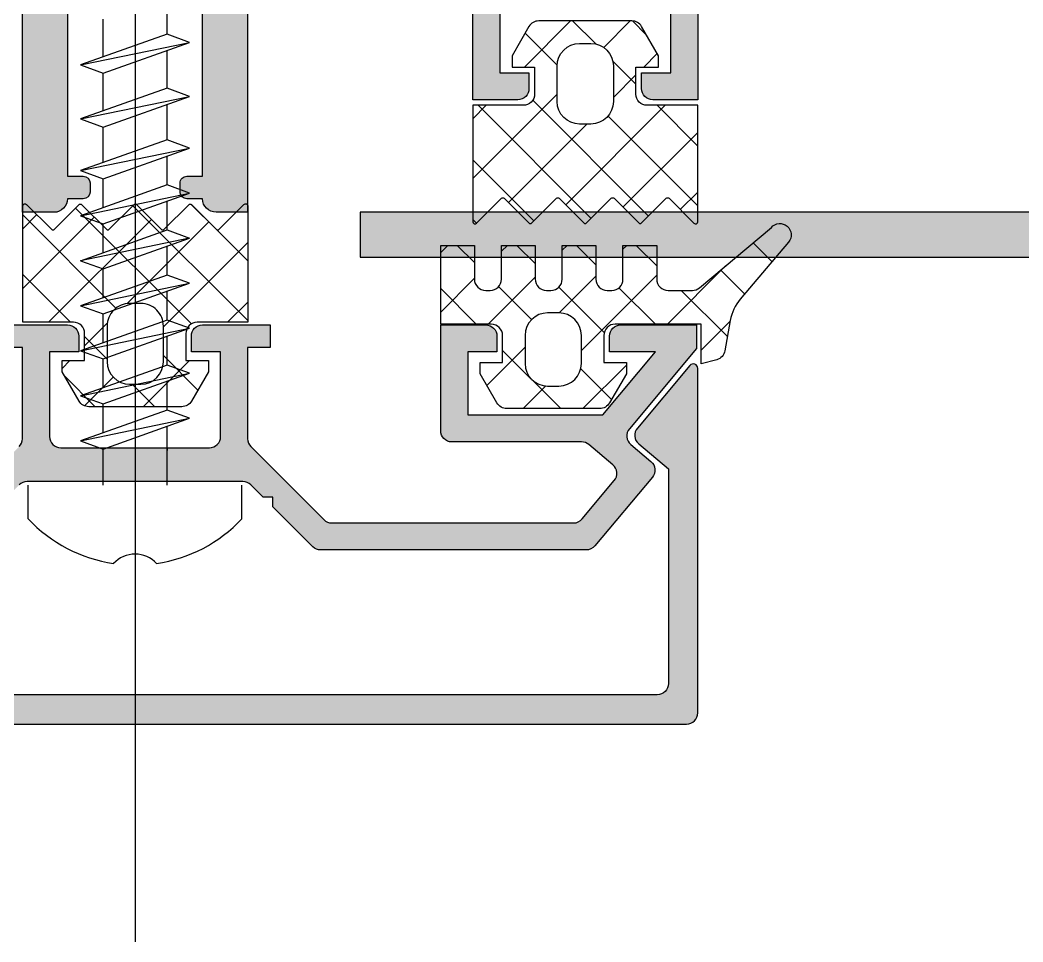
# Model space of a CAD drawing. Header units: millimetres. Extents: x 809 to 8159, y 33 to 4533.
# Drawn here: x 4972.844 to 4977.3, y 1261.444 to 1265.539 of the extents above; entities that cross this region are included whole.
import ezdxf

# ---------------------------------------------------------------- set-up
doc = ezdxf.new("R2010")
doc.units = ezdxf.units.MM
doc.linetypes.add('DASHDOT', pattern=[25.399999999999995, 12.7, -6.349999999999998, 0, -6.349999999999998])
for name, color, linetype in [('11', 11, 'Continuous'), ('EKSEN', 11, 'Continuous'), ('FITILLER', 240, 'Continuous'), ('GORUNUS-TARAMA', 11, 'Continuous')]:
    doc.layers.add(name, color=color, linetype=linetype)

# ---------------------------------------------------------------- blocks, each defined once
blk = doc.blocks.new('ajsdfxcvzx')
h = blk.add_hatch(color=256)
edge = h.paths.add_edge_path(flags=16)
edge.add_arc((36933.01109530687, -7322.08910837728), 1.400000000000043, 90.00000000000188, 135, ccw=False)
edge.add_line((36933.01109530687, -7320.689108377279), (36933.91109530687, -7320.689108377279))
edge.add_line((36933.91109530687, -7320.689108377279), (36933.91109530687, -7320.489108377278))
edge.add_arc((36934.01109530687, -7320.489108377275), 0.1, 0, 180, ccw=False)
edge.add_line((36934.11109530686, -7320.489108377275), (36934.11109530686, -7320.689108377275))
edge.add_line((36934.11109530686, -7320.689108377279), (36936.01109530687, -7320.689108377279))
edge.add_arc((36936.01109530687, -7320.489108377275), 0.2, 270, 360)
edge.add_line((36936.21109530686, -7320.489108377275), (36936.21109530686, -7319.889108377276))
edge.add_line((36936.21109530686, -7319.889108377283), (36936.21109530686, -7318.889108377283))
edge.add_line((36936.21109530686, -7318.889108377283), (36936.21109530686, -7318.289108377285))
edge.add_arc((36936.01109530687, -7318.289108377277), 0.2, 360, 450)
edge.add_line((36936.01109530687, -7318.08910837728), (36934.31109530687, -7318.08910837728))
edge.add_arc((36934.31109530686, -7317.689108377279), 0.4, 180, 270.0000000000016, ccw=False)
edge.add_line((36933.91109530687, -7317.689108377279), (36933.91109530687, -7316.08910837728))
edge.add_line((36933.91109530687, -7316.08910837728), (36927.01109530687, -7316.08910837728))
edge.add_line((36927.01109530687, -7316.08910837728), (36927.01109530687, -7322.989108377282))
edge.add_line((36927.01109530687, -7322.989108377275), (36928.61109530686, -7322.989108377275))
edge.add_arc((36928.61109530686, -7323.389108377283), 0.4, 0, 90.00000000000159, ccw=False)
edge.add_line((36929.01109530687, -7323.389108377283), (36929.01109530687, -7325.089108377284))
edge.add_arc((36929.21109530686, -7325.08910837728), 0.2, 180, 270)
edge.add_line((36929.21109530686, -7325.289108377277), (36929.81109530686, -7325.289108377277))
edge.add_line((36929.81109530686, -7325.289108377277), (36930.81109530686, -7325.289108377277))
edge.add_line((36930.81109530686, -7325.289108377277), (36931.41109530686, -7325.289108377277))
edge.add_arc((36931.41109530687, -7325.08910837728), 0.2, 270, 360)
edge.add_line((36931.61109530686, -7325.08910837728), (36931.61109530686, -7323.189108377279))
edge.add_line((36931.61109530686, -7323.189108377279), (36931.41109530687, -7323.189108377279))
edge.add_arc((36931.41109530687, -7323.08910837728), 0.1, 90, 270, ccw=False)
edge.add_line((36931.41109530687, -7322.989108377275), (36931.61109530686, -7322.989108377275))
edge.add_line((36931.61109530686, -7322.989108377275), (36931.61109530686, -7322.089108377273))
edge.add_arc((36933.01109530687, -7322.08910837728), 1.400000000000028, 134.9999999999995, 179.9999999999982, ccw=False)
edge = h.paths.add_edge_path()
edge.add_line((36937.51109530687, -7318.889108377283), (36936.61109530686, -7318.889108377283))
edge.add_arc((36936.61109530686, -7319.08910837728), 0.2, 90.00000000000163, 180)
edge.add_line((36936.41109530687, -7319.08910837728), (36936.41109530687, -7319.689108377279))
edge.add_arc((36936.61109530686, -7319.689108377279), 0.2, 180, 270)
edge.add_line((36936.61109530686, -7319.889108377283), (36937.01109530687, -7319.889108377283))
edge.add_line((36937.01109530687, -7319.889108377283), (36937.01109530687, -7320.089108377284))
edge.add_arc((36936.96109530686, -7320.08910837728), 0.05, 270, 360, ccw=False)
edge.add_line((36936.96109530686, -7320.139108377283), (36936.89109530686, -7320.139108377283))
edge.add_line((36936.89109530686, -7320.139108377283), (36936.89109530686, -7320.009108377282))
edge.add_line((36936.89109530686, -7320.009108377279), (36936.51109530687, -7320.009108377279))
edge.add_arc((36936.51109530687, -7320.109108377284), 0.1, 90.00000000000325, 180)
edge.add_line((36936.41109530687, -7320.109108377284), (36936.41109530687, -7320.669108377286))
edge.add_arc((36936.51109530687, -7320.669108377282), 0.1, 180, 270)
edge.add_line((36936.51109530687, -7320.769108377281), (36936.89109530686, -7320.769108377281))
edge.add_line((36936.89109530686, -7320.769108377281), (36936.89109530686, -7320.63910837728))
edge.add_line((36936.89109530686, -7320.639108377283), (36936.96109530686, -7320.639108377283))
edge.add_arc((36936.96109530686, -7320.689108377279), 0.05, 360, 449.9999999999088, ccw=False)
edge.add_line((36937.01109530687, -7320.689108377279), (36937.01109530687, -7320.88910837728))
edge.add_line((36937.01109530687, -7320.889108377283), (36933.01109530687, -7320.889108377283))
edge.add_arc((36933.01109530687, -7322.08910837728), 1.200000000000091, 90.00000000000163, 135.0000000000012)
edge.add_arc((36933.01109530687, -7322.08910837728), 1.199999999999945, 135.000000000003, 180.0000000000022)
edge.add_line((36931.81109530686, -7322.08910837728), (36931.81109530686, -7326.08910837728))
edge.add_line((36931.81109530686, -7326.08910837728), (36931.61109530686, -7326.08910837728))
edge.add_arc((36931.61109530686, -7326.039108377277), 0.05, 180.0000000001042, 270.000000000013, ccw=False)
edge.add_line((36931.56109530686, -7326.039108377277), (36931.56109530686, -7325.969108377278))
edge.add_line((36931.56109530686, -7325.969108377278), (36931.69109530686, -7325.969108377278))
edge.add_line((36931.69109530687, -7325.969108377278), (36931.69109530687, -7325.589108377277))
edge.add_arc((36931.59109530686, -7325.58910837728), 0.1, 360, 450)
edge.add_line((36931.59109530686, -7325.489108377275), (36931.03109530686, -7325.489108377275))
edge.add_arc((36931.03109530686, -7325.58910837728), 0.1000000000000454, 449.9999999999772, 539.999999999974)
edge.add_line((36930.93109530686, -7325.58910837728), (36930.93109530686, -7325.969108377281))
edge.add_line((36930.93109530686, -7325.969108377278), (36931.06109530686, -7325.969108377278))
edge.add_line((36931.06109530686, -7325.969108377278), (36931.06109530686, -7326.039108377277))
edge.add_arc((36931.01109530687, -7326.039108377277), 0.05, 270, 360, ccw=False)
edge.add_line((36931.01109530687, -7326.08910837728), (36930.81109530687, -7326.08910837728))
edge.add_line((36930.81109530686, -7326.08910837728), (36930.81109530686, -7325.689108377279))
edge.add_arc((36930.61109530686, -7325.689108377279), 0.2, 360, 450)
edge.add_line((36930.61109530686, -7325.489108377275), (36930.01109530687, -7325.489108377275))
edge.add_arc((36930.01109530687, -7325.689108377279), 0.2, 90.00000000000163, 180)
edge.add_line((36929.81109530686, -7325.689108377279), (36929.81109530686, -7326.58910837728))
edge.add_line((36929.81109530686, -7326.58910837728), (36929.67109530686, -7326.58910837728))
edge.add_arc((36929.67109530686, -7326.529108377283), 0.06000000000003639, 180, 270, ccw=False)
edge.add_line((36929.61109530686, -7326.529108377283), (36929.54109530686, -7326.529108377283))
edge.add_arc((36929.54109530686, -7326.499108377284), 0.02999999999992724, 180, 269.9999999999892, ccw=False)
edge.add_line((36929.51109530687, -7326.499108377284), (36929.51109530687, -7326.459108377283))
edge.add_arc((36929.54109530686, -7326.459108377276), 0.02999999999994998, 90.00000000004343, 180.0000000000869, ccw=False)
edge.add_line((36929.54109530686, -7326.429108377277), (36929.61109530686, -7326.429108377277))
edge.add_line((36929.61109530686, -7326.429108377277), (36929.61109530686, -7325.689108377275))
edge.add_arc((36929.51109530687, -7325.689108377279), 0.1, 360, 450)
edge.add_line((36929.51109530687, -7325.58910837728), (36929.36109530686, -7325.58910837728))
edge.add_line((36929.36109530686, -7325.58910837728), (36929.31109530686, -7325.539108377281))
edge.add_line((36929.31109530686, -7325.539108377277), (36929.26109530686, -7325.589108377277))
edge.add_line((36929.26109530687, -7325.58910837728), (36929.11109530686, -7325.58910837728))
edge.add_arc((36929.11109530686, -7325.689108377279), 0.1, 90, 180)
edge.add_line((36929.01109530687, -7325.689108377279), (36929.01109530687, -7326.42910837728))
edge.add_line((36929.01109530687, -7326.429108377277), (36929.08109530686, -7326.429108377277))
edge.add_arc((36929.08109530686, -7326.459108377276), 0.02999999999997271, 359.99999999991314, 449.9999999999566, ccw=False)
edge.add_line((36929.11109530686, -7326.459108377276), (36929.11109530686, -7326.499108377277))
edge.add_arc((36929.08109530686, -7326.499108377284), 0.02999999999993292, 270.0000000000109, 360, ccw=False)
edge.add_line((36929.08109530686, -7326.529108377283), (36929.01109530687, -7326.529108377283))
edge.add_arc((36928.95109530686, -7326.529108377283), 0.06000000000003639, 270, 360, ccw=False)
edge.add_line((36928.95109530686, -7326.58910837728), (36928.81109530686, -7326.58910837728))
edge.add_line((36928.81109530686, -7326.58910837728), (36928.81109530686, -7323.38910837728))
edge.add_arc((36928.61109530686, -7323.389108377283), 0.2, 360, 450)
edge.add_line((36928.61109530686, -7323.189108377279), (36928.34109530687, -7323.189108377279))
edge.add_line((36928.34109530686, -7323.189108377279), (36928.31109530686, -7323.15910837728))
edge.add_line((36928.31109530686, -7323.15910837728), (36928.28109530686, -7323.189108377279))
edge.add_line((36928.28109530686, -7323.189108377279), (36927.81109530686, -7323.189108377279))
edge.add_line((36927.81109530686, -7323.189108377279), (36927.66109530686, -7323.189108377279))
edge.add_arc((36927.66109530687, -7323.239108377275), 0.05, 90, 180)
edge.add_line((36927.61109530686, -7323.239108377275), (36927.61109530686, -7323.336265664799))
edge.add_arc((36927.66109530687, -7323.336265664802), 0.04999999999992042, 180.0000000000521, 225.0000000000276)
edge.add_line((36927.62573996781, -7323.371621003862), (36927.63858268028, -7323.384463716338))
edge.add_arc((36927.67393801934, -7323.349108377275), 0.05000000000000041, 225.0000000000092, 270.000000000013)
edge.add_line((36927.67393801934, -7323.399108377278), (36927.76109530687, -7323.399108377278))
edge.add_arc((36927.76109530687, -7323.449108377281), 0.05, 0, 90, ccw=False)
edge.add_line((36927.81109530686, -7323.449108377281), (36927.81109530686, -7323.88910837728))
edge.add_line((36927.81109530686, -7323.889108377283), (36927.61109530686, -7323.889108377283))
edge.add_arc((36927.61109530686, -7323.83910837728), 0.05, 180, 270, ccw=False)
edge.add_line((36927.56109530686, -7323.83910837728), (36927.56109530686, -7323.769108377281))
edge.add_line((36927.56109530686, -7323.769108377281), (36927.65109530686, -7323.769108377281))
edge.add_line((36927.65109530686, -7323.769108377281), (36927.65109530686, -7323.629819055401))
edge.add_arc((36927.60109530686, -7323.629819055401), 0.05, 360, 404.9999999999999)
edge.add_line((36927.63645064592, -7323.594463716341), (36927.4657399678, -7323.423753038223))
edge.add_arc((36927.50109530686, -7323.388397699156), 0.05000000000000443, 180, 225.0000000000046, ccw=False)
edge.add_line((36927.45109530686, -7323.388397699156), (36927.45109530686, -7323.289108377274))
edge.add_arc((36927.35109530686, -7323.289108377277), 0.1, 360, 450)
edge.add_line((36927.35109530686, -7323.189108377279), (36927.07109530686, -7323.189108377279))
edge.add_arc((36927.07109530686, -7323.289108377277), 0.1, 90, 180)
edge.add_line((36926.97109530686, -7323.289108377277), (36926.97109530686, -7323.769108377277))
edge.add_line((36926.97109530686, -7323.769108377281), (36927.06109530687, -7323.769108377281))
edge.add_line((36927.06109530686, -7323.769108377281), (36927.06109530686, -7323.83910837728))
edge.add_arc((36927.01109530687, -7323.83910837728), 0.05, 270, 360, ccw=False)
edge.add_line((36927.01109530687, -7323.889108377283), (36926.81109530687, -7323.889108377283))
edge.add_line((36926.81109530686, -7323.889108377283), (36926.81109530686, -7315.889108377283))
edge.add_line((36926.81109530686, -7315.889108377283), (36934.81109530686, -7315.889108377283))
edge.add_line((36934.81109530686, -7315.889108377283), (36934.81109530686, -7316.089108377284))
edge.add_arc((36934.76109530687, -7316.08910837728), 0.05, 270, 360, ccw=False)
edge.add_line((36934.76109530687, -7316.139108377283), (36934.69109530687, -7316.139108377283))
edge.add_line((36934.69109530687, -7316.139108377283), (36934.69109530687, -7316.049108377283))
edge.add_line((36934.69109530687, -7316.049108377279), (36934.21109530686, -7316.049108377279))
edge.add_arc((36934.21109530686, -7316.149108377278), 0.1, 90, 180)
edge.add_line((36934.11109530686, -7316.149108377278), (36934.11109530686, -7316.429108377277))
edge.add_arc((36934.21109530686, -7316.429108377277), 0.1, 180, 270)
edge.add_line((36934.21109530686, -7316.529108377283), (36934.31038462874, -7316.529108377283))
edge.add_arc((36934.31038462875, -7316.579108377278), 0.05, 404.99999999993094, 449.9999999999544, ccw=False)
edge.add_line((36934.34573996781, -7316.543753038219), (36934.51645064593, -7316.714463716336))
edge.add_arc((36934.55180598498, -7316.679108377277), 0.05000000000000041, 225.0000000000092, 270.000000000013)
edge.add_line((36934.55180598498, -7316.72910837728), (36934.69109530686, -7316.72910837728))
edge.add_line((36934.69109530687, -7316.72910837728), (36934.69109530687, -7316.63910837728))
edge.add_line((36934.69109530687, -7316.639108377283), (36934.76109530687, -7316.639108377283))
edge.add_arc((36934.76109530687, -7316.689108377279), 0.05, 0, 90, ccw=False)
edge.add_line((36934.81109530686, -7316.689108377279), (36934.81109530686, -7316.88910837728))
edge.add_line((36934.81109530686, -7316.889108377283), (36934.37109530686, -7316.889108377283))
edge.add_arc((36934.37109530687, -7316.83910837728), 0.05, 180, 270, ccw=False)
edge.add_line((36934.32109530686, -7316.83910837728), (36934.32109530686, -7316.751951089755))
edge.add_arc((36934.27109530687, -7316.751951089755), 0.04999999999998864, 360, 405.0000000000092)
edge.add_line((36934.30645064593, -7316.716595750695), (36934.29360793345, -7316.703753038222))
edge.add_arc((36934.25825259439, -7316.739108377275), 0.04999999999995219, 404.9999999999171, 449.9999999998827)
edge.add_line((36934.25825259439, -7316.689108377279), (36934.16109530686, -7316.689108377279))
edge.add_arc((36934.16109530687, -7316.739108377282), 0.05, 90, 180)
edge.add_line((36934.11109530686, -7316.739108377282), (36934.11109530686, -7316.889108377283))
edge.add_line((36934.11109530686, -7316.889108377283), (36934.11109530686, -7317.359108377284))
edge.add_line((36934.11109530686, -7317.359108377284), (36934.08109530686, -7317.389108377283))
edge.add_line((36934.08109530686, -7317.389108377283), (36934.11109530686, -7317.419108377282))
edge.add_line((36934.11109530686, -7317.419108377282), (36934.11109530686, -7317.689108377283))
edge.add_arc((36934.31109530686, -7317.689108377279), 0.2, 180, 270)
edge.add_line((36934.31109530686, -7317.889108377283), (36937.51109530686, -7317.889108377283))
edge.add_line((36937.51109530687, -7317.889108377283), (36937.51109530687, -7318.029108377283))
edge.add_arc((36937.45109530686, -7318.029108377283), 0.06000000000003639, 270, 360, ccw=False)
edge.add_line((36937.45109530686, -7318.08910837728), (36937.45109530686, -7318.15910837728))
edge.add_arc((36937.42109530686, -7318.15910837728), 0.02999999999992724, 270, 360, ccw=False)
edge.add_line((36937.42109530686, -7318.189108377279), (36937.38109530686, -7318.189108377279))
edge.add_arc((36937.38109530686, -7318.15910837728), 0.02999999999997271, 180.0000000000869, 270.0000000001303, ccw=False)
edge.add_line((36937.35109530686, -7318.15910837728), (36937.35109530686, -7318.08910837728))
edge.add_line((36937.35109530686, -7318.08910837728), (36936.61109530686, -7318.08910837728))
edge.add_arc((36936.61109530686, -7318.189108377279), 0.1, 90, 180)
edge.add_line((36936.51109530687, -7318.189108377279), (36936.51109530687, -7318.33910837728))
edge.add_line((36936.51109530687, -7318.33910837728), (36936.46109530686, -7318.38910837728))
edge.add_line((36936.46109530686, -7318.389108377283), (36936.51109530687, -7318.439108377283))
edge.add_line((36936.51109530687, -7318.439108377279), (36936.51109530687, -7318.58910837728))
edge.add_arc((36936.61109530686, -7318.58910837728), 0.1, 180, 270)
edge.add_line((36936.61109530686, -7318.689108377279), (36937.35109530686, -7318.689108377279))
edge.add_line((36937.35109530686, -7318.689108377279), (36937.35109530686, -7318.619108377279))
edge.add_arc((36937.38109530686, -7318.619108377279), 0.02999999999994998, 89.99999999986971, 179.9999999999132, ccw=False)
edge.add_line((36937.38109530687, -7318.58910837728), (36937.42109530687, -7318.58910837728))
edge.add_arc((36937.42109530686, -7318.619108377279), 0.02999999999992724, 0, 90, ccw=False)
edge.add_line((36937.45109530686, -7318.619108377279), (36937.45109530686, -7318.689108377279))
edge.add_arc((36937.45109530686, -7318.749108377284), 0.06000000000003639, 0, 90, ccw=False)
edge.add_line((36937.51109530687, -7318.749108377284), (36937.51109530687, -7318.889108377283))
h = blk.add_hatch(color=256)
edge = h.paths.add_edge_path()
edge.add_line((36930.31109530686, -7326.58910837728), (36930.31109530686, -7326.789108377277))
edge.add_line((36930.31109530686, -7326.789108377277), (36937.41109530687, -7326.789108377277))
edge.add_arc((36937.41109530687, -7326.489108377278), 0.2999999999992724, 270, 360.0000000006948)
edge.add_line((36937.71109530686, -7326.489108377275), (36937.71109530686, -7319.389108377283))
edge.add_line((36937.71109530686, -7319.389108377283), (36937.51109530687, -7319.389108377283))
edge.add_line((36937.51109530687, -7319.389108377283), (36937.51109530687, -7326.489108377275))
edge.add_arc((36937.41109530686, -7326.489108377278), 0.1000000000058208, -89.99999999583122, 2.084391326206969e-09, ccw=False)
edge.add_line((36937.41109530687, -7326.58910837728), (36930.31109530686, -7326.58910837728))
h = blk.add_hatch(color=256)
edge = h.paths.add_edge_path()
edge.add_line((36930.78881588088, -7327.489108377275), (36931.38857951078, -7327.489108377275))
edge.add_line((36931.38857951078, -7327.489108377275), (36931.62352740751, -7327.209108377276))
edge.add_line((36931.62352740751, -7327.209108377276), (36931.41881588088, -7327.209108377276))
edge.add_line((36931.41881588088, -7327.209108377276), (36931.41881588088, -7327.139108377276))
edge.add_arc((36931.46881588087, -7327.13910837728), 0.04999999999563443, 89.99999999166238, 179.9999999958312, ccw=False)
edge.add_line((36931.46881588088, -7327.08910837728), (36931.80609530686, -7327.08910837728))
edge.add_line((36931.80609530686, -7327.08910837728), (36931.80609530686, -7327.19453227349))
edge.add_line((36931.80609530686, -7327.19453227349), (36931.50744000135, -7327.550455806784))
edge.add_arc((36931.5457422235, -7327.582595187268), 0.0500000000012859, 140.0000000012834, 230.0000000012834)
edge.add_line((36931.51360284302, -7327.620897409426), (36931.60309784856, -7327.695992635563))
edge.add_arc((36931.57095846807, -7327.734294857721), 0.0500000000012859, -39.999999998716476, 50.000000001283524, ccw=False)
edge.add_line((36931.60926069023, -7327.766434238205), (36931.35349177839, -7328.071247757762))
edge.add_arc((36931.31518955623, -7328.039108377277), 0.05000000000685961, 270.0000000083376, 320.0000000066428, ccw=False)
edge.add_line((36931.31518955623, -7328.08910837728), (36930.13565374809, -7328.08910837728))
edge.add_arc((36930.13565374809, -7328.039108377278), 0.05000000000200089, 224.9999999992631, 270, ccw=False)
edge.add_line((36930.10029840903, -7328.074463716337), (36929.92311763341, -7327.897282940721))
edge.add_line((36929.92311763341, -7327.897282940721), (36929.92311763341, -7327.85485653385))
edge.add_line((36929.92311763341, -7327.85485653385), (36929.88069122654, -7327.85485653385))
edge.add_line((36929.88069122654, -7327.85485653385), (36929.8257399678, -7327.799905275111))
edge.add_arc((36929.79038462874, -7327.83526061417), 0.04999999999975119, 44.99999999926305, 90)
edge.add_line((36929.79038462874, -7327.785260614168), (36928.83180598498, -7327.785260614168))
edge.add_arc((36928.83180598498, -7327.83526061417), 0.05000000000200089, 90, 135.0000000007369)
edge.add_line((36928.79645064592, -7327.799905275111), (36928.74149938719, -7327.85485653385))
edge.add_line((36928.74149938719, -7327.85485653385), (36928.69907298031, -7327.85485653385))
edge.add_line((36928.69907298031, -7327.85485653385), (36928.69907298031, -7327.897282940721))
edge.add_line((36928.69907298031, -7327.897282940721), (36928.5218922047, -7328.074463716337))
edge.add_arc((36928.48653686564, -7328.039108377278), 0.04999999999975119, 270, 315.0000000007369, ccw=False)
edge.add_line((36928.48653686564, -7328.08910837728), (36927.3070010575, -7328.08910837728))
edge.add_arc((36927.3070010575, -7328.039108377277), 0.05000000000291038, 219.9999999987166, 270, ccw=False)
edge.add_line((36927.26869883534, -7328.071247757762), (36927.0129299235, -7327.766434238205))
edge.add_arc((36927.05123214566, -7327.734294857721), 0.0500000000012859, 129.9999999987166, 219.9999999987166, ccw=False)
edge.add_line((36927.01909276517, -7327.695992635563), (36927.10858777071, -7327.620897409426))
edge.add_arc((36927.07644839022, -7327.582595187272), 0.05000000000317593, 310.0000000077832, 400.0000000019101)
edge.add_line((36927.11475061237, -7327.550455806784), (36926.81609530687, -7327.19453227349))
edge.add_line((36926.81609530687, -7327.19453227349), (36926.81609530687, -7327.08910837728))
edge.add_line((36926.81609530687, -7327.08910837728), (36927.15337473285, -7327.08910837728))
edge.add_arc((36927.15337473286, -7327.13910837728), 0.0499999999992724, 4.168782652413938e-09, 90.00000000833762, ccw=False)
edge.add_line((36927.20337473285, -7327.139108377276), (36927.20337473285, -7327.209108377276))
edge.add_line((36927.20337473285, -7327.209108377276), (36926.99866320622, -7327.209108377276))
edge.add_line((36926.99866320622, -7327.209108377276), (36927.23361110295, -7327.489108377275))
edge.add_line((36927.23361110295, -7327.489108377275), (36927.83337473285, -7327.489108377275))
edge.add_line((36927.83337473285, -7327.489108377275), (36927.83337473285, -7327.209108377276))
edge.add_line((36927.83337473285, -7327.209108377276), (36927.70337473285, -7327.209108377276))
edge.add_line((36927.70337473285, -7327.209108377276), (36927.70337473285, -7327.139108377276))
edge.add_arc((36927.75337473284, -7327.139108377276), 0.04999999998835847, 89.99999999166238, 180, ccw=False)
edge.add_line((36927.75337473285, -7327.08910837728), (36927.95337473285, -7327.08910837728))
edge.add_line((36927.95337473285, -7327.08910837728), (36927.95337473285, -7327.559108377282))
edge.add_arc((36927.90337473286, -7327.559108377278), 0.04999999999563443, 269.9999999916624, 359.99999999583116, ccw=False)
edge.add_line((36927.90337473285, -7327.609108377277), (36927.32752276306, -7327.609108377277))
edge.add_arc((36927.32752276307, -7327.659108377277), 0.0500000000001819, 90.00000000833764, 130.0000000071133)
edge.add_line((36927.29538338257, -7327.620806155122), (36927.1881526115, -7327.710783455572))
edge.add_arc((36927.22029199199, -7327.749085677726), 0.05000000000317593, 130.0000000077832, 220.0000000019101)
edge.add_line((36927.18198976984, -7327.781225058214), (36927.32465575432, -7327.951247757759))
edge.add_arc((36927.36295797647, -7327.919108377275), 0.0500000000012859, 219.9999999987165, 270)
edge.add_line((36927.36295797647, -7327.969108377278), (36928.43683123815, -7327.969108377278))
edge.add_arc((36928.43683123816, -7327.919108377279), 0.04999999999836291, 269.9999999916624, 314.9999999918936)
edge.add_line((36928.47218657721, -7327.954463716342), (36928.79645064592, -7327.630199647625))
edge.add_arc((36928.76109530686, -7327.594844308571), 0.05000000000168053, 315.0000000103173, 360.0000000062532)
edge.add_line((36928.81109530686, -7327.594844308565), (36928.81109530686, -7327.189108377279))
edge.add_line((36928.81109530686, -7327.189108377279), (36928.71109530686, -7327.189108377279))
edge.add_line((36928.71109530686, -7327.189108377279), (36928.71109530686, -7327.08910837728))
edge.add_line((36928.71109530686, -7327.08910837728), (36929.01109530687, -7327.08910837728))
edge.add_arc((36929.01109530687, -7327.139108377276), 0.04999999999563443, 0, 90, ccw=False)
edge.add_line((36929.06109530686, -7327.139108377276), (36929.06109530686, -7327.209108377276))
edge.add_line((36929.06109530686, -7327.209108377276), (36928.93109530686, -7327.209108377276))
edge.add_line((36928.93109530686, -7327.209108377276), (36928.93109530686, -7327.585260614171))
edge.add_arc((36928.98109530686, -7327.585260614167), 0.04999999999563443, 180.0000000041688, 270.0000000083376)
edge.add_line((36928.98109530687, -7327.635260614166), (36929.64109530686, -7327.635260614166))
edge.add_arc((36929.64109530687, -7327.585260614167), 0.0499999999992724, 269.9999999916624, 359.9999999958312)
edge.add_line((36929.69109530687, -7327.585260614171), (36929.69109530687, -7327.209108377276))
edge.add_line((36929.69109530687, -7327.209108377276), (36929.56109530686, -7327.209108377276))
edge.add_line((36929.56109530686, -7327.209108377276), (36929.56109530686, -7327.139108377276))
edge.add_arc((36929.61109530686, -7327.13910837728), 0.04999999999563443, 89.99999999166238, 179.9999999958312, ccw=False)
edge.add_line((36929.61109530686, -7327.08910837728), (36929.91109530687, -7327.08910837728))
edge.add_line((36929.91109530687, -7327.08910837728), (36929.91109530687, -7327.189108377279))
edge.add_line((36929.91109530687, -7327.189108377279), (36929.81109530686, -7327.189108377279))
edge.add_line((36929.81109530686, -7327.189108377279), (36929.81109530686, -7327.594844308565))
edge.add_arc((36929.86109530686, -7327.594844308563), 0.05000000000291038, 180.0000000031266, 225.0000000022108)
edge.add_line((36929.8257399678, -7327.630199647625), (36930.15000403651, -7327.954463716342))
edge.add_arc((36930.18535937557, -7327.919108377279), 0.04999999999717876, 225.0000000081065, 270.0000000083376)
edge.add_line((36930.18535937557, -7327.969108377278), (36931.25923263725, -7327.969108377278))
edge.add_arc((36931.25923263725, -7327.919108377275), 0.05000000000291038, 270.0000000083376, 320.0000000066428)
edge.add_line((36931.29753485941, -7327.951247757759), (36931.44020084389, -7327.781225058214))
edge.add_arc((36931.40189862174, -7327.749085677726), 0.04999999999805064, 319.9999999927306, 409.9999999986037)
edge.add_line((36931.43403800223, -7327.710783455572), (36931.32680723115, -7327.620806155122))
edge.add_arc((36931.29466785067, -7327.659108377277), 0.04999999999919576, 49.9999999992737, 90)
edge.add_line((36931.29466785067, -7327.609108377277), (36930.71881588088, -7327.609108377277))
edge.add_arc((36930.71881588087, -7327.559108377278), 0.0499999999992724, 180.0000000041688, 270.0000000083376, ccw=False)
edge.add_line((36930.66881588088, -7327.559108377282), (36930.66881588088, -7327.08910837728))
edge.add_line((36930.66881588088, -7327.08910837728), (36930.86881588087, -7327.08910837728))
edge.add_arc((36930.86881588088, -7327.13910837728), 0.0499999999992724, 4.168782652413938e-09, 90.00000000833762, ccw=False)
edge.add_line((36930.91881588088, -7327.139108377276), (36930.91881588088, -7327.209108377276))
edge.add_line((36930.91881588088, -7327.209108377276), (36930.78881588088, -7327.209108377276))
edge.add_line((36930.78881588088, -7327.209108377276), (36930.78881588088, -7327.489108377275))
h = blk.add_hatch(color=256)
edge = h.paths.add_edge_path()
edge.add_arc((36931.63109530687, -7328.682416149593), 0.04999999999563443, -90, 4.168782652413938e-09, ccw=False)
edge.add_line((36931.63109530687, -7328.732416149593), (36926.99109530686, -7328.732416149593))
edge.add_arc((36926.99109530687, -7328.682416149593), 0.0499999999992724, 179.9999999958312, 269.9999999916624, ccw=False)
edge.add_line((36926.94109530687, -7328.68241614959), (36926.94109530687, -7327.728805091829))
edge.add_line((36926.94109530687, -7327.728805091829), (36927.07336696939, -7327.617815988589))
edge.add_arc((36927.0412275889, -7327.579513766439), 0.04999999999571219, 310.0000000040759, 400.0000000040759)
edge.add_line((36927.07952981105, -7327.547374385955), (36926.84641619572, -7327.269560397399))
edge.add_arc((36926.83109530686, -7327.28241614959), 0.01999999999553322, 40.00000000116692, 179.999999994789)
edge.add_line((36926.81109530686, -7327.282416149588), (36926.81109530686, -7328.812416149587))
edge.add_arc((36926.86109530686, -7328.812416149587), 0.05000000000291038, 180, 270)
edge.add_line((36926.86109530686, -7328.86241614959), (36931.76109530687, -7328.86241614959))
edge.add_arc((36931.76109530686, -7328.812416149591), 0.0499999999992724, 270.0000000083376, 360.0000000041688)
edge.add_line((36931.81109530686, -7328.812416149587), (36931.81109530686, -7327.282416149588))
edge.add_arc((36931.79109530686, -7327.282416149589), 0.01999999999679858, 2.60551039547198e-09, 140.000000000829)
edge.add_line((36931.77577441801, -7327.269560397399), (36931.54266080267, -7327.547374385955))
edge.add_arc((36931.58096302482, -7327.579513766435), 0.04999999999337374, 139.9999999991176, 230.0000000049908)
edge.add_line((36931.54882364434, -7327.617815988589), (36931.68109530686, -7327.728805091829))
edge.add_line((36931.68109530686, -7327.728805091829), (36931.68109530686, -7328.68241614959))
at = {"layer": 'FITILLER'}
h = blk.add_hatch(dxfattribs=at)
h.set_pattern_fill('NET', color=256, scale=1.499999999999999, angle=225, style=0)
h.set_pattern_definition([(135, (36919.06450580026, -7339.729015043798), (-0.1325825214724777, -0.1325825214724776), []), (224.9999999999999, (36919.06450580026, -7339.729015043798), (0.1325825214724777, -0.1325825214724775), [])])
edge = h.paths.add_edge_path(flags=16)
edge.add_arc((36931.28609530686, -7326.097382283388), 0.1000000000021828, 180.0000000020844, 270.0000000041688, ccw=False)
edge.add_line((36931.18609530686, -7326.097382283391), (36931.18609530686, -7325.939108377279))
edge.add_arc((36931.28609530687, -7325.939108377283), 0.1000000000058208, 90, 179.9999999979156, ccw=False)
edge.add_line((36931.28609530687, -7325.83910837728), (36931.33609530686, -7325.83910837728))
edge.add_arc((36931.33609530687, -7325.939108377279), 0.09999999999854481, 0, 90.00000000416878, ccw=False)
edge.add_line((36931.43609530686, -7325.939108377279), (36931.43609530686, -7326.097382283391))
edge.add_arc((36931.33609530687, -7326.097382283391), 0.09999999999126885, -90.00000000416878, 0, ccw=False)
edge.add_line((36931.33609530686, -7326.19738228339), (36931.28609530687, -7326.19738228339))
edge = h.paths.add_edge_path()
edge.add_line((36930.81109530686, -7326.114108377275), (36930.81109530686, -7326.630902775083))
edge.add_arc((36930.82109530686, -7326.630902775079), 0.01000000000203727, 180.0000000208441, 315.000000044217)
edge.add_line((36930.82816637468, -7326.637973842888), (36930.93895575277, -7326.527184464721))
edge.add_arc((36930.94527250571, -7326.533501217655), 0.008933237671067705, 45.00000001649897, 135.000000016499, ccw=False)
edge.add_line((36930.95158925864, -7326.527184464721), (36931.06089668655, -7326.636491892546))
edge.add_arc((36931.06721343948, -7326.630175139609), 0.008933237673640144, 225, 315)
edge.add_line((36931.07353019241, -7326.636491892539), (36931.18283762015, -7326.527184464721))
edge.add_arc((36931.18915437309, -7326.533501217658), 0.008933237673640144, 45, 135, ccw=False)
edge.add_line((36931.19547112603, -7326.527184464721), (36931.30477855393, -7326.636491892546))
edge.add_arc((36931.31109530687, -7326.630175139606), 0.008933237676212583, 225.000000016499, 315.000000016499)
edge.add_line((36931.31741205981, -7326.636491892539), (36931.42671948754, -7326.527184464721))
edge.add_arc((36931.43303624047, -7326.533501217658), 0.008933237673640144, 45, 135, ccw=False)
edge.add_line((36931.43935299341, -7326.527184464721), (36931.54866042131, -7326.636491892546))
edge.add_arc((36931.55497717424, -7326.630175139609), 0.008933237673640144, 225, 315)
edge.add_line((36931.56129392718, -7326.636491892546), (36931.67060135493, -7326.527184464721))
edge.add_arc((36931.67691810786, -7326.533501217655), 0.008933237665922826, 44.99999998350103, 134.999999983501, ccw=False)
edge.add_line((36931.68323486079, -7326.527184464721), (36931.79402423905, -7326.637973842975))
edge.add_arc((36931.80109530687, -7326.630902775164), 0.009999999999435752, 224.9999999963152, 360.000000005211)
edge.add_line((36931.81109530686, -7326.630902775163), (36931.81109530686, -7326.114108377275))
edge.add_line((36931.81109530686, -7326.114108377275), (36931.58609530686, -7326.114108377275))
edge.add_arc((36931.58609530686, -7326.064108377279), 0.04999999999563443, 180, 270, ccw=False)
edge.add_line((36931.53609530687, -7326.064108377279), (36931.53609530687, -7325.944108377276))
edge.add_line((36931.53609530687, -7325.944108377276), (36931.63609530687, -7325.944108377276))
edge.add_line((36931.63609530687, -7325.944108377276), (36931.63609530687, -7325.894108377281))
edge.add_line((36931.63609530687, -7325.894108377281), (36931.56103977187, -7325.764108377283))
edge.add_arc((36931.51773850167, -7325.78910837728), 0.05000000000592091, 29.99999999199109, 89.99999999166236)
edge.add_line((36931.51773850168, -7325.739108377275), (36931.10445211205, -7325.739108377275))
edge.add_arc((36931.10445211205, -7325.78910837728), 0.05000000000563887, 90, 150.0000000038401)
edge.add_line((36931.06115084186, -7325.764108377283), (36930.98609530686, -7325.894108377281))
edge.add_line((36930.98609530686, -7325.894108377281), (36930.98609530686, -7325.944108377276))
edge.add_line((36930.98609530686, -7325.944108377276), (36931.08609530686, -7325.944108377276))
edge.add_line((36931.08609530686, -7325.944108377276), (36931.08609530686, -7326.064108377279))
edge.add_arc((36931.03609530687, -7326.064108377279), 0.04999999998835847, -90.00000000833762, 0, ccw=False)
edge.add_line((36931.03609530687, -7326.114108377275), (36930.81109530686, -7326.114108377275))
h = blk.add_hatch(dxfattribs=at)
h.set_pattern_fill('NET', color=256, scale=1.499999999999999, angle=225, style=0)
h.set_pattern_definition([(44.99999999999989, (37007.34320087835, -7345.399161082962), (0.1325825214724777, -0.1325825214724775), []), (315, (37007.34320087835, -7345.399161082962), (-0.1325825214724776, -0.1325825214724776), [])])
edge = h.paths.add_edge_path(flags=16)
edge.add_arc((36929.28708146272, -7327.094544521693), 0.09999999999854481, 89.99999999583119, 180)
edge.add_line((36929.18708146273, -7327.094544521693), (36929.18708146273, -7327.252818427805))
edge.add_arc((36929.28708146272, -7327.252818427805), 0.09999999999854481, 180, 270)
edge.add_line((36929.28708146272, -7327.352818427804), (36929.33708146273, -7327.352818427804))
edge.add_arc((36929.33708146273, -7327.252818427805), 0.09999999999854481, 269.9999999958312, 360)
edge.add_line((36929.43708146273, -7327.252818427805), (36929.43708146273, -7327.094544521693))
edge.add_arc((36929.33708146273, -7327.094544521693), 0.09999999999126885, 0, 90.00000000416884)
edge.add_line((36929.33708146273, -7326.994544521694), (36929.28708146272, -7326.994544521694))
edge = h.paths.add_edge_path()
edge.add_line((36928.81208146273, -7327.07781842781), (36928.81208146273, -7326.561024030001))
edge.add_arc((36928.82208146272, -7326.561024029999), 0.00999999999476131, 44.999999963152504, 180.000000010422, ccw=False)
edge.add_line((36928.82915253054, -7326.553952962189), (36928.93994190863, -7326.664742340363))
edge.add_arc((36928.94625866156, -7326.658425587426), 0.008933237673640144, 225, 315)
edge.add_line((36928.9525754145, -7326.664742340363), (36929.0618828424, -7326.555434912538))
edge.add_arc((36929.06819959534, -7326.561751665478), 0.008933237676212583, 44.99999998350103, 134.999999983501, ccw=False)
edge.add_line((36929.07451634828, -7326.555434912545), (36929.18382377602, -7326.664742340363))
edge.add_arc((36929.19014052895, -7326.65842558743), 0.008933237671067705, 224.999999983501, 314.999999983501)
edge.add_line((36929.19645728188, -7326.664742340363), (36929.3057647098, -7326.555434912538))
edge.add_arc((36929.31208146273, -7326.561751665475), 0.008933237673640144, 45, 135, ccw=False)
edge.add_line((36929.31839821566, -7326.555434912545), (36929.4277056434, -7326.664742340363))
edge.add_arc((36929.43402239634, -7326.658425587426), 0.008933237673640144, 225, 315)
edge.add_line((36929.44033914927, -7326.664742340363), (36929.54964657717, -7326.555434912538))
edge.add_arc((36929.55596333011, -7326.561751665475), 0.008933237673640144, 45, 135, ccw=False)
edge.add_line((36929.56228008305, -7326.555434912538), (36929.67158751078, -7326.664742340363))
edge.add_arc((36929.67790426372, -7326.658425587426), 0.008933237673640144, 225, 315)
edge.add_line((36929.68422101666, -7326.664742340363), (36929.79501039491, -7326.553952962109))
edge.add_arc((36929.80208146273, -7326.561024029921), 0.01000000000522374, 0, 135.000000029478, ccw=False)
edge.add_line((36929.81208146273, -7326.561024029921), (36929.81208146273, -7327.07781842781))
edge.add_line((36929.81208146273, -7327.07781842781), (36929.58708146273, -7327.07781842781))
edge.add_arc((36929.58708146272, -7327.127818427809), 0.0499999999992724, 89.99999999166236, 179.9999999958312)
edge.add_line((36929.53708146272, -7327.127818427805), (36929.53708146272, -7327.247818427808))
edge.add_line((36929.53708146272, -7327.247818427808), (36929.63708146272, -7327.247818427808))
edge.add_line((36929.63708146272, -7327.247818427808), (36929.63708146272, -7327.297818427804))
edge.add_line((36929.63708146272, -7327.297818427804), (36929.56202592773, -7327.427818427801))
edge.add_arc((36929.51872465754, -7327.40281842781), 0.04999999999643651, 270.0000000083376, 330.0000000101581, ccw=False)
edge.add_line((36929.51872465754, -7327.45281842781), (36929.10543826791, -7327.45281842781))
edge.add_arc((36929.10543826791, -7327.40281842781), 0.0499999999992724, 209.9999999898419, 269.9999999916624, ccw=False)
edge.add_line((36929.06213699772, -7327.427818427801), (36928.98708146273, -7327.297818427804))
edge.add_line((36928.98708146273, -7327.297818427804), (36928.98708146273, -7327.247818427808))
edge.add_line((36928.98708146273, -7327.247818427808), (36929.08708146273, -7327.247818427808))
edge.add_line((36929.08708146273, -7327.247818427808), (36929.08708146273, -7327.127818427805))
edge.add_arc((36929.03708146273, -7327.127818427809), 0.04999999999563443, 4.168816632451847e-09, 90.00000000833764)
edge.add_line((36929.03708146272, -7327.07781842781), (36928.81208146273, -7327.07781842781))
h = blk.add_hatch(dxfattribs=at)
h.set_pattern_fill('NET', color=256, scale=1.499999999999999, angle=225, style=0)
h.set_pattern_definition([(135, (36914.82298340293, -7341.505003427374), (-0.1325825214724777, -0.1325825214724776), []), (224.9999999999999, (36914.82298340293, -7341.505003427374), (0.1325825214724777, -0.1325825214724775), [])])
edge = h.paths.add_edge_path(flags=16)
edge.add_arc((36931.19381588088, -7327.261022450894), 0.1000000000021828, 270, 360.0000000020844)
edge.add_line((36931.29381588088, -7327.26102245089), (36931.29381588088, -7327.13602245089))
edge.add_arc((36931.19381588088, -7327.13602245089), 0.09999999999126885, 0, 90.00000000416884)
edge.add_line((36931.19381588088, -7327.036022450891), (36931.14381588087, -7327.036022450891))
edge.add_arc((36931.14381588087, -7327.13602245089), 0.09999999999854481, 89.99999999583119, 180)
edge.add_line((36931.04381588088, -7327.13602245089), (36931.04381588088, -7327.26102245089))
edge.add_arc((36931.14381588087, -7327.261022450894), 0.09999999999854481, 179.9999999979156, 270)
edge.add_line((36931.14381588087, -7327.361022450896), (36931.19381588088, -7327.361022450896))
edge = h.paths.add_edge_path()
edge.add_arc((36932.15234772932, -7327.104234076904), 0.2000000000081406, 139.7668578428056, 169.9999999991687)
edge.add_line((36931.95538617871, -7327.069504441366), (36931.93162661135, -7327.204251643743))
edge.add_arc((36931.8823862237, -7327.195569234861), 0.04999999999795689, 285.0000000019992, 350.00000000101073, ccw=False)
edge.add_line((36931.89532717596, -7327.243865526172), (36931.82609530686, -7327.262416149591))
edge.add_line((36931.82609530686, -7327.262416149591), (36931.82609530686, -7327.086022450894))
edge.add_line((36931.82609530686, -7327.086022450894), (36931.44381588088, -7327.086022450894))
edge.add_arc((36931.44381588087, -7327.136022450894), 0.0499999999992724, 89.99999999166236, 179.9999999958312)
edge.add_line((36931.39381588087, -7327.13602245089), (36931.39381588087, -7327.256022450892))
edge.add_line((36931.39381588087, -7327.256022450892), (36931.49381588087, -7327.256022450892))
edge.add_line((36931.49381588087, -7327.256022450892), (36931.49381588087, -7327.306022450888))
edge.add_line((36931.49381588087, -7327.306022450888), (36931.41876034588, -7327.436022450893))
edge.add_arc((36931.37545907569, -7327.411022450899), 0.0499999999982555, 270.0000000083376, 330.0000000065478, ccw=False)
edge.add_line((36931.37545907569, -7327.461022450894), (36930.96217268606, -7327.461022450894))
edge.add_arc((36930.96217268606, -7327.411022450899), 0.04999999999563443, 209.9999999934522, 269.9999999916624, ccw=False)
edge.add_line((36930.91887141587, -7327.436022450893), (36930.84381588088, -7327.306022450888))
edge.add_line((36930.84381588088, -7327.306022450888), (36930.84381588088, -7327.256022450892))
edge.add_line((36930.84381588088, -7327.256022450892), (36930.94381588088, -7327.256022450892))
edge.add_line((36930.94381588088, -7327.256022450892), (36930.94381588088, -7327.13602245089))
edge.add_arc((36930.89381588088, -7327.136022450894), 0.04999999999563443, 4.168816632451847e-09, 90.00000000833764)
edge.add_line((36930.89381588087, -7327.086022450894), (36930.66881588088, -7327.086022450894))
edge.add_line((36930.66881588088, -7327.086022450894), (36930.66881588088, -7326.736022450896))
edge.add_line((36930.66881588088, -7326.736022450896), (36930.81881588088, -7326.736022450896))
edge.add_line((36930.81881588088, -7326.736022450896), (36930.81881588088, -7326.88602245089))
edge.add_arc((36930.86881588087, -7326.886022450894), 0.04999999999563443, 179.9999999958312, 270)
edge.add_line((36930.86881588087, -7326.936022450893), (36930.88881588088, -7326.936022450893))
edge.add_arc((36930.88881588088, -7326.88602245089), 0.05000000000291038, 270, 360)
edge.add_line((36930.93881588088, -7326.88602245089), (36930.93881588088, -7326.736022450896))
edge.add_line((36930.93881588088, -7326.736022450896), (36931.08881588087, -7326.736022450896))
edge.add_line((36931.08881588087, -7326.736022450896), (36931.08881588087, -7326.88602245089))
edge.add_arc((36931.13881588088, -7326.88602245089), 0.05000000000291038, 180, 270)
edge.add_line((36931.13881588088, -7326.936022450893), (36931.15881588087, -7326.936022450893))
edge.add_arc((36931.15881588087, -7326.88602245089), 0.05000000000291038, 270, 360)
edge.add_line((36931.20881588088, -7326.88602245089), (36931.20881588088, -7326.736022450896))
edge.add_line((36931.20881588088, -7326.736022450896), (36931.35881588088, -7326.736022450896))
edge.add_line((36931.35881588088, -7326.736022450896), (36931.35881588088, -7326.88602245089))
edge.add_arc((36931.40881588088, -7326.886022450894), 0.05000000000291038, 179.9999999958312, 269.9999999916624)
edge.add_line((36931.40881588087, -7326.936022450893), (36931.42881588088, -7326.936022450893))
edge.add_arc((36931.42881588087, -7326.886022450894), 0.0499999999992724, 270.0000000083376, 360.0000000041688)
edge.add_line((36931.47881588087, -7326.88602245089), (36931.47881588087, -7326.736022450896))
edge.add_line((36931.47881588087, -7326.736022450896), (36931.62881588087, -7326.736022450896))
edge.add_line((36931.62881588087, -7326.736022450896), (36931.62881588087, -7326.88602245089))
edge.add_arc((36931.67881588088, -7326.88602245089), 0.05000000000291038, 180, 270)
edge.add_line((36931.67881588088, -7326.936022450893), (36931.78697728783, -7326.936022450893))
edge.add_arc((36931.78697728783, -7326.886022450883), 0.05000000001018634, 270, 309.9999999997442)
edge.add_line((36931.81911666832, -7326.924324673048), (36932.13792417974, -7326.65681340779))
edge.add_arc((36932.17609530686, -7326.689108377279), 0.04999999999794912, -40.23314215918339, 139.7668578354312, ccw=False)
edge.add_line((36932.21426643398, -7326.721403346768), (36931.99966322081, -7326.975054198956))
at = {"elevation": -1.1777983182711e-10}
for points in [[(36931.81109530686, -7322.08910837728), (36931.81109530686, -7326.08910837728), (36931.61109530686, -7326.08910837728, -0.4142135623726955), (36931.56109530686, -7326.039108377277), (36931.56109530686, -7325.969108377278), (36931.69109530687, -7325.969108377278), (36931.69109530687, -7325.58910837728, 0.4142135623730951)], [(36930.93109530686, -7325.58910837728), (36930.93109530686, -7325.969108377278), (36931.06109530686, -7325.969108377278), (36931.06109530686, -7326.039108377277, -0.4142135623730951), (36931.01109530687, -7326.08910837728), (36930.81109530686, -7326.08910837728), (36930.81109530686, -7325.689108377279, 0.4142135623730951)], [(36929.81109530686, -7325.689108377279), (36929.81109530686, -7326.58910837728), (36929.67109530686, -7326.58910837728, -0.4142135623730951), (36929.61109530686, -7326.529108377283), (36929.54109530686, -7326.529108377283, -0.4142135623729841), (36929.51109530687, -7326.499108377284), (36929.51109530687, -7326.459108377276, -0.414213562373539), (36929.54109530686, -7326.429108377277), (36929.61109530686, -7326.429108377277), (36929.61109530686, -7325.689108377279, 0.4142135623730951)], [(36929.01109530687, -7325.689108377279), (36929.01109530687, -7326.429108377277), (36929.08109530686, -7326.429108377277, -0.4142135623735391), (36929.11109530686, -7326.459108377276), (36929.11109530686, -7326.499108377284, -0.4142135623729844), (36929.08109530686, -7326.529108377283), (36929.01109530687, -7326.529108377283, -0.4142135623730951), (36928.95109530686, -7326.58910837728), (36928.81109530686, -7326.58910837728), (36928.81109530686, -7323.389108377283, 0.4142135623730951)], [(36928.79645064592, -7327.630199647625, 0.198912367379658), (36928.81109530686, -7327.594844308565), (36928.81109530686, -7327.189108377279), (36928.71109530686, -7327.189108377279)], [(36928.71109530686, -7327.08910837728), (36929.01109530687, -7327.08910837728, -0.4142135623730951), (36929.06109530686, -7327.139108377276), (36929.06109530686, -7327.209108377276), (36928.93109530686, -7327.209108377276), (36928.93109530686, -7327.585260614171, 0.4142135623730951), (36928.98109530687, -7327.635260614166), (36929.64109530686, -7327.635260614166, 0.4142135623730951), (36929.69109530687, -7327.585260614171), (36929.69109530687, -7327.209108377276), (36929.56109530686, -7327.209108377276), (36929.56109530686, -7327.139108377276, -0.4142135623730951), (36929.61109530686, -7327.08910837728), (36929.91109530687, -7327.08910837728), (36929.91109530687, -7327.189108377279), (36929.81109530686, -7327.189108377279), (36929.81109530686, -7327.594844308565, 0.198912367379658), (36929.8257399678, -7327.630199647625), (36930.15000403651, -7327.954463716342, 0.1989123673796371), (36930.18535937557, -7327.969108377278), (36931.25923263725, -7327.969108377278, 0.2216946626429332), (36931.29753485941, -7327.951247757759), (36931.44020084389, -7327.781225058214, 0.4142135623732124), (36931.43403800223, -7327.710783455572), (36931.32680723115, -7327.620806155122, 0.1763269807083682), (36931.29466785067, -7327.609108377277), (36930.71881588088, -7327.609108377277, -0.4142135623730951), (36930.66881588088, -7327.559108377282), (36930.66881588088, -7327.08910837728), (36930.86881588087, -7327.08910837728, -0.4142135623730951), (36930.91881588088, -7327.139108377276), (36930.91881588088, -7327.209108377276), (36930.78881588088, -7327.209108377276), (36930.78881588088, -7327.489108377275), (36931.38857951078, -7327.489108377275), (36931.62352740751, -7327.209108377276), (36931.41881588088, -7327.209108377276), (36931.41881588088, -7327.139108377276, -0.4142135623730951), (36931.46881588088, -7327.08910837728), (36931.80609530686, -7327.08910837728), (36931.80609530686, -7327.19453227349), (36931.50744000135, -7327.550455806784, 0.4142135623731674), (36931.51360284302, -7327.620897409426), (36931.60309784856, -7327.695992635563, -0.4142135623732124), (36931.60926069023, -7327.766434238205), (36931.35349177839, -7328.071247757762, -0.2216946626429264), (36931.31518955623, -7328.08910837728), (36930.13565374809, -7328.08910837728, -0.198912367379658), (36930.10029840903, -7328.074463716337), (36929.92311763341, -7327.897282940721), (36929.92311763341, -7327.85485653385), (36929.88069122654, -7327.85485653385), (36929.8257399678, -7327.799905275111, 0.198912367379658), (36929.79038462874, -7327.785260614168), (36928.83180598498, -7327.785260614168, 0.1989123673796624), (36928.79645064592, -7327.799905275111)]]:
    blk.add_lwpolyline(points, format="xyb", dxfattribs=at)
for points in [[(36930.31109530686, -7326.58910837728), (36930.31109530686, -7326.789108377277), (36937.41109530687, -7326.789108377277, 0.4142135623730951), (36937.71109530686, -7326.489108377275), (36937.71109530686, -7319.389108377283), (36937.51109530687, -7319.389108377283), (36937.51109530687, -7326.489108377275, -0.4142135623730956), (36937.41109530687, -7326.58910837728)], [(36931.68109530686, -7328.68241614959, -0.4142135623730951), (36931.63109530687, -7328.732416149593), (36926.99109530686, -7328.732416149593, -0.4142135623730951), (36926.94109530687, -7328.68241614959), (36926.94109530687, -7327.728805091829), (36927.07336696939, -7327.617815988589, 0.4142135623731419), (36927.07952981105, -7327.547374385955), (36926.84641619572, -7327.269560397399, 0.7002075382095383), (36926.81109530686, -7327.282416149588), (36926.81109530686, -7328.812416149587, 0.4142135623730617), (36926.86109530686, -7328.86241614959), (36931.76109530687, -7328.86241614959, 0.4142135623730951), (36931.81109530686, -7328.812416149587), (36931.81109530686, -7327.282416149588, 0.7002075382097253), (36931.77577441801, -7327.269560397399), (36931.54266080267, -7327.547374385955, 0.414213562373189), (36931.54882364434, -7327.617815988589), (36931.68109530686, -7327.728805091829)]]:
    blk.add_lwpolyline(points, format="xyb", close=True, dxfattribs=at)
at = {"layer": '11'}
for p, q in [((36929.45341284673, -7325.798538655996), (36929.45341284673, -7325.630717927452)), ((36929.16877776699, -7325.89947943786), (36929.16877776699, -7325.731658709316)), ((36929.45341284673, -7325.798538655996), (36929.06877084708, -7325.934945117973)), ((36929.45341284673, -7325.798538655996), (36929.06877084708, -7325.934945117973)), ((36929.06877084708, -7325.934945117973), (36929.55341976665, -7325.834938198059)), ((36929.16877776699, -7325.971344660044), (36929.55341976665, -7325.834938198059)), ((36929.55341976665, -7325.834938198059), (36929.45341284673, -7325.798538655996)), ((36929.45341284673, -7326.038224606724), (36929.45341284673, -7325.87040387818)), ((36929.06877084708, -7325.934945117973), (36929.16877776699, -7325.971344660044)), ((36929.16877776699, -7326.139165388588), (36929.16877776699, -7325.971344660044)), ((36929.45341284673, -7326.038224606724), (36929.06877084708, -7326.174631068701)), ((36929.55341976665, -7326.074624148787), (36929.45341284673, -7326.038224606724)), ((36929.06877084708, -7326.174631068701), (36929.55341976665, -7326.074624148787)), ((36929.16877776699, -7326.211030610772), (36929.55341976665, -7326.074624148787)), ((36929.45341284673, -7326.26780189557), (36929.45341284673, -7326.110089828908)), ((36929.06877084708, -7326.174631068701), (36929.16877776699, -7326.211030610772)), ((36929.16877776699, -7326.368742677434), (36929.16877776699, -7326.211030610772)), ((36929.45341284673, -7326.26780189557), (36929.06877084708, -7326.404208357555)), ((36929.55341976665, -7326.304201437641), (36929.45341284673, -7326.26780189557)), ((36929.06877084708, -7326.404208357555), (36929.55341976665, -7326.304201437641)), ((36929.16877776699, -7326.440607899618), (36929.55341976665, -7326.304201437641)), ((36929.45341284673, -7326.467815735399), (36929.45341284673, -7326.339667117754)), ((36929.06877084708, -7326.404208357555), (36929.16877776699, -7326.440607899618)), ((36929.16877776699, -7326.568756517263), (36929.16877776699, -7326.440607899618)), ((36929.45341284673, -7326.467815735399), (36929.06877084708, -7326.604222197369)), ((36929.45341284673, -7326.467815735399), (36929.06877084708, -7326.604222197369)), ((36929.06877084708, -7326.604222197369), (36929.55341976665, -7326.504215277462)), ((36929.16877776699, -7326.64062173944), (36929.55341976665, -7326.504215277462)), ((36929.55341976665, -7326.504215277462), (36929.45341284673, -7326.467815735399)), ((36929.45341284673, -7326.667829575214), (36929.45341284673, -7326.539680957576)), ((36929.06877084708, -7326.604222197369), (36929.16877776699, -7326.64062173944)), ((36929.16877776699, -7326.768770357077), (36929.16877776699, -7326.64062173944)), ((36929.06877084708, -7326.804236037198), (36929.45341284673, -7326.667829575214)), ((36929.45341284673, -7326.667829575214), (36929.55341976665, -7326.704229117284)), ((36929.55341976665, -7326.704229117284), (36929.06877084708, -7326.804236037198)), ((36929.16877776699, -7326.840635579261), (36929.55341976665, -7326.704229117284)), ((36929.45341284673, -7326.867843415035), (36929.45341284673, -7326.739694797398)), ((36929.06877084708, -7326.804236037198), (36929.16877776699, -7326.840635579261)), ((36929.16877776699, -7326.968784196899), (36929.16877776699, -7326.840635579261)), ((36929.45341284673, -7326.867843415035), (36929.06877084708, -7327.004249877013)), ((36929.06877084708, -7327.004249877013), (36929.55341976665, -7326.904242957105)), ((36929.16877776699, -7327.040649419083), (36929.55341976665, -7326.904242957105)), ((36929.55341976665, -7326.904242957105), (36929.45341284673, -7326.867843415035)), ((36929.45341284673, -7327.067857254857), (36929.45341284673, -7326.939708637219)), ((36929.06877084708, -7327.004249877013), (36929.16877776699, -7327.040649419083)), ((36929.16877776699, -7327.168798036721), (36929.16877776699, -7327.040649419083)), ((36929.45341284673, -7327.067857254857), (36929.06877084708, -7327.204263716842)), ((36929.55341976665, -7327.104256796927), (36929.45341284673, -7327.067857254857)), ((36929.06877084708, -7327.204263716842), (36929.55341976665, -7327.104256796927)), ((36929.16877776699, -7327.240663258905), (36929.55341976665, -7327.104256796927)), ((36929.45341284673, -7327.267871094678), (36929.45341284673, -7327.139722477041)), ((36929.06877084708, -7327.204263716842), (36929.16877776699, -7327.240663258905)), ((36929.16877776699, -7327.368811876542), (36929.16877776699, -7327.240663258905)), ((36929.45341284673, -7327.267871094678), (36929.06877084708, -7327.404277556656)), ((36929.06877084708, -7327.404277556656), (36929.55341976665, -7327.304270636749)), ((36929.16877776699, -7327.440677098726), (36929.55341976665, -7327.304270636749)), ((36929.55341976665, -7327.304270636749), (36929.45341284673, -7327.267871094678)), ((36929.45341284673, -7327.4678849345), (36929.45341284673, -7327.339736316862)), ((36929.06877084708, -7327.404277556656), (36929.16877776699, -7327.440677098726)), ((36929.16877776699, -7327.568825716364), (36929.16877776699, -7327.440677098726)), ((36929.45341284673, -7327.4678849345), (36929.06877084708, -7327.604291396477)), ((36929.55341976665, -7327.504284476563), (36929.45341284673, -7327.4678849345)), ((36929.06877084708, -7327.604291396477), (36929.55341976665, -7327.504284476563)), ((36929.16877776699, -7327.640690938548), (36929.55341976665, -7327.504284476563)), ((36929.45341923692, -7327.801115197515), (36929.45341923692, -7327.539747890514)), ((36929.45341923692, -7327.633626001123), (36929.45341923692, -7327.539747890514)), ((36929.06877084708, -7327.604291396477), (36929.16877776699, -7327.640690938548)), ((36929.16877776699, -7327.64275559644), (36929.16877776699, -7327.640690938548)), ((36929.16877776699, -7327.801115197515), (36929.16877776699, -7327.640690938548)), ((36929.45341923692, -7327.633626001123), (36929.45341923692, -7327.647617195245)), ((36929.45341923692, -7327.633626001123), (36929.45341923692, -7327.647617195245)), ((36929.45341923692, -7327.63404967705), (36929.45341923692, -7327.633626001123)), ((36929.45341923692, -7327.63404967705), (36929.45341923692, -7327.633626001123)), ((36928.83609530686, -7327.951115197509), (36928.83609530686, -7327.801115197515)), ((36929.78609530687, -7327.951115197509), (36929.78609530687, -7327.801115197515))]:
    blk.add_line(p, q, dxfattribs=at)
for centre, radius, start, end in [((36929.31109530686, -7327.503310319466), 0.6528048780487974, 223.3119780763697, 261.5927706744358), ((36929.31109530686, -7327.503310319466), 0.6528048780487974, 278.4072293255642, 316.6880219236302), ((36929.31109530686, -7328.23712773664), 0.1298408752463274, 42.68487366123269, 137.3151263387673)]:
    blk.add_arc(centre, radius, start, end, dxfattribs=at)
at = {"layer": 'EKSEN', "linetype": 'DASHDOT', "ltscale": 10}
blk.add_line((36929.31109530686, -7315.400462274505), (36929.31109530686, -7329.830142520041), dxfattribs=at)
at = {"layer": 'FITILLER', "elevation": -1.1777983182711e-10}
for points in [[(36930.81109530686, -7326.114108377275), (36930.81109530686, -7326.630902775083, 0.6681786380582106), (36930.82816637468, -7326.637973842888), (36930.93895575277, -7326.527184464721, -0.4142135623730951), (36930.95158925864, -7326.527184464721), (36931.06089668655, -7326.636491892546, 0.4142135623730951), (36931.07353019241, -7326.636491892539), (36931.18283762015, -7326.527184464721, -0.4142135623730951), (36931.19547112603, -7326.527184464721), (36931.30477855393, -7326.636491892546, 0.4142135623730951), (36931.31741205981, -7326.636491892539), (36931.42671948754, -7326.527184464721, -0.4142135623730951), (36931.43935299341, -7326.527184464721), (36931.54866042131, -7326.636491892546, 0.4142135623730951), (36931.56129392718, -7326.636491892546), (36931.67060135493, -7326.527184464721, -0.4142135623730951), (36931.68323486079, -7326.527184464721), (36931.79402423905, -7326.637973842975, 0.6681786379192964), (36931.81109530686, -7326.630902775163), (36931.81109530686, -7326.114108377275), (36931.58609530686, -7326.114108377275, -0.4142135623730951), (36931.53609530687, -7326.064108377279), (36931.53609530687, -7325.944108377276), (36931.63609530687, -7325.944108377276), (36931.63609530687, -7325.894108377281), (36931.56103977187, -7325.764108377283, 0.2679491924311166), (36931.51773850168, -7325.739108377275), (36931.10445211205, -7325.739108377275, 0.2679491924311237), (36931.06115084186, -7325.764108377283), (36930.98609530686, -7325.894108377281), (36930.98609530686, -7325.944108377276), (36931.08609530686, -7325.944108377276), (36931.08609530686, -7326.064108377279, -0.4142135623730951), (36931.03609530687, -7326.114108377275)], [(36931.28609530687, -7326.19738228339, -0.4142135623731117), (36931.18609530686, -7326.097382283391), (36931.18609530686, -7325.939108377279, -0.4142135623730904), (36931.28609530687, -7325.83910837728), (36931.33609530686, -7325.83910837728, -0.4142135623730951), (36931.43609530686, -7325.939108377279), (36931.43609530686, -7326.097382283391, -0.4142135623730951), (36931.33609530686, -7326.19738228339)], [(36928.81208146273, -7327.07781842781), (36928.81208146273, -7326.561024030001, -0.6681786380582106), (36928.82915253054, -7326.553952962189), (36928.93994190863, -7326.664742340363, 0.4142135623730951), (36928.9525754145, -7326.664742340363), (36929.0618828424, -7326.555434912538, -0.4142135623730951), (36929.07451634828, -7326.555434912545), (36929.18382377602, -7326.664742340363, 0.4142135623730951), (36929.19645728188, -7326.664742340363), (36929.3057647098, -7326.555434912538, -0.4142135623730951), (36929.31839821566, -7326.555434912545), (36929.4277056434, -7326.664742340363, 0.4142135623730951), (36929.44033914927, -7326.664742340363), (36929.54964657717, -7326.555434912538, -0.4142135623730951), (36929.56228008305, -7326.555434912538), (36929.67158751078, -7326.664742340363, 0.4142135623730951), (36929.68422101666, -7326.664742340363), (36929.79501039491, -7326.553952962109, -0.6681786379192964), (36929.81208146273, -7326.561024029921), (36929.81208146273, -7327.07781842781), (36929.58708146273, -7327.07781842781, 0.4142135623730951), (36929.53708146272, -7327.127818427805), (36929.53708146272, -7327.247818427808), (36929.63708146272, -7327.247818427808), (36929.63708146272, -7327.297818427804), (36929.56202592773, -7327.427818427801, -0.2679491924311166), (36929.51872465754, -7327.45281842781), (36929.10543826791, -7327.45281842781, -0.2679491924311237), (36929.06213699772, -7327.427818427801), (36928.98708146273, -7327.297818427804), (36928.98708146273, -7327.247818427808), (36929.08708146273, -7327.247818427808), (36929.08708146273, -7327.127818427805, 0.4142135623730951), (36929.03708146272, -7327.07781842781)], [(36931.99966322081, -7326.975054198956, 0.1326875429165003), (36931.95538617871, -7327.069504441366), (36931.93162661135, -7327.204251643743, -0.2914734195860864), (36931.89532717596, -7327.243865526172), (36931.82609530686, -7327.262416149591), (36931.82609530686, -7327.086022450894), (36931.44381588088, -7327.086022450894, 0.4142135623730951), (36931.39381588087, -7327.13602245089), (36931.39381588087, -7327.256022450892), (36931.49381588087, -7327.256022450892), (36931.49381588087, -7327.306022450888), (36931.41876034588, -7327.436022450893, -0.267949192431109), (36931.37545907569, -7327.461022450894), (36930.96217268606, -7327.461022450894, -0.2679491924311237), (36930.91887141587, -7327.436022450893), (36930.84381588088, -7327.306022450888), (36930.84381588088, -7327.256022450892), (36930.94381588088, -7327.256022450892), (36930.94381588088, -7327.13602245089, 0.4142135623730951), (36930.89381588087, -7327.086022450894), (36930.66881588088, -7327.086022450894), (36930.66881588088, -7326.736022450896), (36930.81881588088, -7326.736022450896), (36930.81881588088, -7326.88602245089, 0.4142135623730951), (36930.86881588087, -7326.936022450893), (36930.88881588088, -7326.936022450893, 0.4142135623730951), (36930.93881588088, -7326.88602245089), (36930.93881588088, -7326.736022450896), (36931.08881588087, -7326.736022450896), (36931.08881588087, -7326.88602245089, 0.4142135623730951), (36931.13881588088, -7326.936022450893), (36931.15881588087, -7326.936022450893, 0.4142135623730951), (36931.20881588088, -7326.88602245089), (36931.20881588088, -7326.736022450896), (36931.35881588088, -7326.736022450896), (36931.35881588088, -7326.88602245089, 0.4142135623730951), (36931.40881588087, -7326.936022450893), (36931.42881588088, -7326.936022450893, 0.4142135623730951), (36931.47881588087, -7326.88602245089), (36931.47881588087, -7326.736022450896), (36931.62881588087, -7326.736022450896), (36931.62881588087, -7326.88602245089, 0.4142135623730951), (36931.67881588088, -7326.936022450893), (36931.78697728783, -7326.936022450893, 0.1763269807084748), (36931.81911666832, -7326.924324673048), (36932.13792417974, -7326.65681340779, -1.000000000000021), (36932.21426643398, -7326.721403346768)], [(36929.28708146272, -7326.994544521694, 0.4142135623731117), (36929.18708146273, -7327.094544521693), (36929.18708146273, -7327.252818427805, 0.4142135623730904), (36929.28708146272, -7327.352818427804), (36929.33708146273, -7327.352818427804, 0.4142135623730951), (36929.43708146273, -7327.252818427805), (36929.43708146273, -7327.094544521693, 0.4142135623730951), (36929.33708146273, -7326.994544521694)], [(36931.19381588088, -7327.361022450896, 0.4142135623730951), (36931.29381588088, -7327.26102245089), (36931.29381588088, -7327.13602245089, 0.4142135623730951), (36931.19381588088, -7327.036022450891), (36931.14381588087, -7327.036022450891, 0.4142135623731117), (36931.04381588088, -7327.13602245089), (36931.04381588088, -7327.26102245089, 0.4142135623730951), (36931.14381588087, -7327.361022450896)]]:
    blk.add_lwpolyline(points, format="xyb", close=True, dxfattribs=at)

msp = doc.modelspace()

# ---------------------------------------------------------------- block references
at = {"layer": 'GORUNUS-TARAMA'}
msp.add_blockref('ajsdfxcvzx', (-31955.95567726321, 8591.274052643628), dxfattribs=at)

doc.saveas('drawing.dxf')
